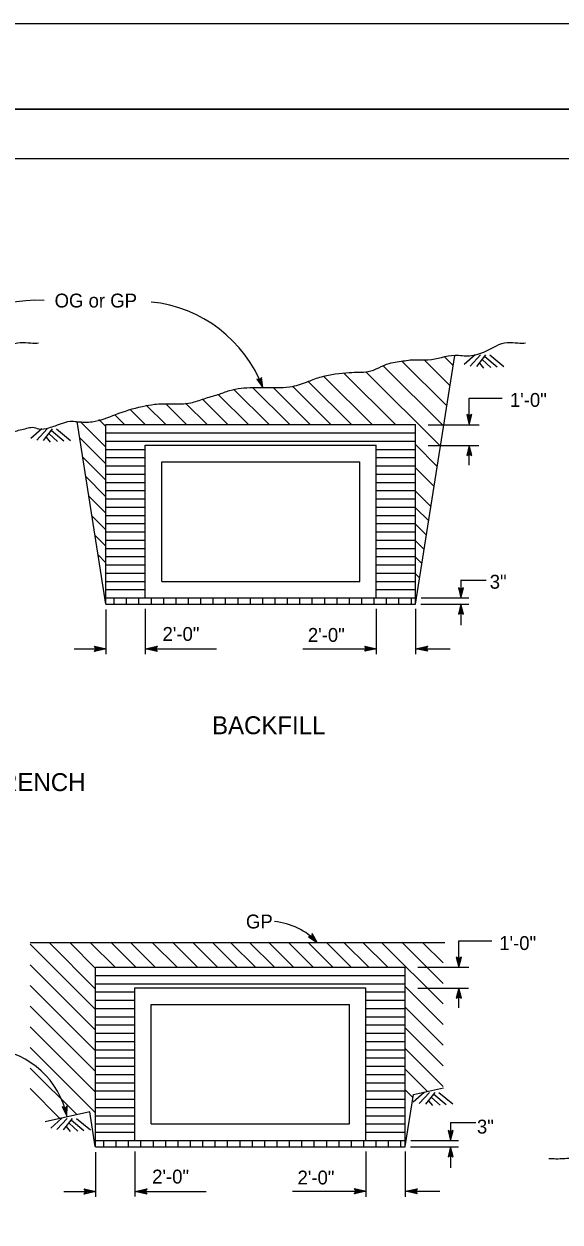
# Model space of a CAD drawing. Extents: x -893 to 867, y -474 to 712.
# Drawn here: x -545 to -275, y 107 to 712 of the extents above; entities that cross this region are included whole.
import ezdxf

# ---------------------------------------------------------------- set-up
doc = ezdxf.new("R2010")
doc.units = 0
for name, color, linetype in [('10 Sheet Format', 7, 'Continuous'), ('14 Ramp Anno', 7, 'Continuous'), ('21 Curb Gutter', 7, 'Continuous'), ('22 Misc Cnst Det', 7, 'Continuous'), ('41 ContourGrade', 7, 'Continuous'), ('46 Const Signing', 7, 'Continuous'), ('56 Stage 3 Anno', 7, 'Continuous'), ('57 Undefined', 7, 'Continuous')]:
    doc.layers.add(name, color=color, linetype=linetype)

msp = doc.modelspace()

# ---------------------------------------------------------------- linework, layer by layer
at = {"layer": '10 Sheet Format'}
for p, q in [((-863.45, 668.96), (836.55, 668.96)), ((-813.45, 643.96), (811.55, 643.96))]:
    msp.add_line(p, q, dxfattribs=at)
for points in [[(-893.45, -474.04), (866.55, -474.04), (866.55, 711.96), (-893.45, 711.96)], [(-863.45, -431.04), (836.55, -431.04), (836.55, 668.96), (-863.45, 668.96)]]:
    msp.add_lwpolyline(points, close=True, dxfattribs=at)
at = {"layer": '21 Curb Gutter'}
for p, q in [((-347.74, 418.99), (-327.86, 544.51)), ((-503.99, 418.99), (-518.58, 511.14)), ((-484.2, 499.2), (-367.53, 499.2)), ((-484.2, 422.11), (-484.2, 499.2)), ((-503.99, 422.11), (-347.74, 422.11)), ((-503.99, 418.99), (-347.74, 418.99)), ((-503.99, 418.99), (-410.24, 418.99)), ((-542.22, 248.08), (-332.88, 248.08)), ((-481.1, 156.41), (-481.1, 216.83)), ((-352.89, 145.01), (-348.72, 171.36)), ((-348.72, 171.36), (-333.59, 174.71)), ((-512.18, 162.62), (-534.6, 157.53)), ((-509.4, 145.08), (-512.18, 162.62)), ((-509.22, 148.08), (-352.97, 148.08)), ((-509.22, 144.95), (-352.97, 144.95)), ((-509.22, 144.95), (-415.47, 144.95))]:
    msp.add_line(p, q, dxfattribs=at)
for points in [[(-796.27, 506.1), (-793.17, 506.97), (-789.81, 507.75), (-786.98, 508.26), (-783.62, 507.49), (-778.72, 508.01), (-775.36, 509.04), (-766.85, 511.36), (-764.01, 511.1), (-756.79, 511.1), (-744.92, 514.71), (-731.5, 518.84), (-725.31, 519.87), (-717.05, 520.13), (-706.99, 520.65), (-700.28, 522.71), (-693.32, 524.78), (-687.38, 526.84), (-675.77, 528.39), (-668.55, 528.39), (-655.64, 528.91), (-647.65, 531.49), (-640.94, 533.81), (-627, 535.87), (-622.1, 536.13), (-617.46, 536.39), (-606.88, 540.51), (-602.75, 541.29), (-595.27, 542.32), (-587.27, 542.32), (-573.59, 544.64), (-566.37, 544.39), (-558.11, 546.71), (-547.28, 551.09), (-541.86, 550.84), (-537.99, 550.84)], [(-550.43, 506.1), (-547.33, 506.97), (-543.98, 507.75), (-541.14, 508.26), (-537.79, 507.49), (-532.88, 508.01), (-529.53, 509.04), (-521.02, 511.36), (-518.18, 511.1), (-510.95, 511.1), (-499.08, 514.71), (-485.67, 518.84), (-479.47, 519.87), (-471.22, 520.13), (-461.15, 520.65), (-454.45, 522.71), (-447.48, 524.78), (-441.55, 526.84), (-429.93, 528.39), (-422.71, 528.39), (-409.81, 528.91), (-401.81, 531.49), (-395.1, 533.81), (-381.17, 535.87), (-376.27, 536.13), (-371.62, 536.39), (-361.04, 540.51), (-356.92, 541.29), (-349.43, 542.32), (-341.43, 542.32), (-327.76, 544.64), (-320.54, 544.39), (-312.28, 546.71), (-301.44, 551.09), (-296.02, 550.84), (-292.15, 550.84)], [(-255.57, 140.81), (-257.36, 140.04), (-267.94, 139.05), (-276.88, 138.72), (-280.44, 138.85)]]:
    msp.add_spline(points, degree=3, dxfattribs=at)
at = {"layer": '22 Misc Cnst Det'}
for p, q in [((-333.5, 508.89), (-363.98, 539.37)), ((-331.89, 519.06), (-354.56, 541.73)), ((-330.27, 529.24), (-343.36, 542.32)), ((-333, 543.75), (-328.66, 539.41)), ((-369.58, 509.61), (-393.94, 533.98)), ((-357.79, 509.61), (-383.68, 535.5)), ((-335.11, 498.71), (-372.72, 536.33)), ((-421.66, 509.61), (-439.57, 527.53)), ((-411.24, 509.61), (-430.01, 528.38)), ((-400.83, 509.61), (-419.6, 528.39)), ((-390.41, 509.61), (-409.71, 528.91)), ((-380, 509.61), (-401.85, 531.47)), ((-452.91, 509.61), (-463.81, 520.51)), ((-442.49, 509.61), (-455.32, 522.44)), ((-432.08, 509.61), (-447.3, 524.83)), ((-494.58, 509.61), (-499.54, 514.58)), ((-484.16, 509.61), (-491.57, 517.02)), ((-473.75, 509.61), (-483.61, 519.47)), ((-463.33, 509.61), (-473.77, 520.05)), ((-503.99, 498.19), (-516.9, 511.1)), ((-503.99, 508.61), (-507.52, 512.14)), ((-503.99, 489.85), (-517.32, 503.19)), ((-503.99, 505.45), (-347.74, 505.45)), ((-503.99, 501.28), (-347.74, 501.28)), ((-503.99, 497.11), (-484.2, 497.11)), ((-367.53, 497.11), (-347.74, 497.11)), ((-336.72, 488.54), (-347.74, 499.56)), ((-503.99, 481.52), (-515.75, 493.29)), ((-503.99, 492.95), (-484.2, 492.95)), ((-367.53, 492.95), (-347.74, 492.95)), ((-503.99, 488.78), (-484.2, 488.78)), ((-503.99, 484.61), (-484.2, 484.61)), ((-367.53, 488.78), (-347.74, 488.78)), ((-367.53, 484.61), (-347.74, 484.61)), ((-338.33, 478.37), (-347.74, 487.77)), ((-503.99, 473.19), (-514.19, 483.39)), ((-503.99, 480.45), (-484.2, 480.45)), ((-367.53, 480.45), (-347.74, 480.45)), ((-503.99, 464.85), (-512.62, 473.49)), ((-503.99, 476.28), (-484.2, 476.28)), ((-503.99, 472.11), (-484.2, 472.11)), ((-367.53, 476.28), (-347.74, 476.28)), ((-367.53, 472.11), (-347.74, 472.11)), ((-339.94, 468.2), (-347.74, 475.99)), ((-503.99, 467.95), (-484.2, 467.95)), ((-367.53, 467.95), (-347.74, 467.95)), ((-341.08, 461), (-347.74, 467.65)), ((-503.99, 456.52), (-511.05, 463.59)), ((-503.99, 463.78), (-484.2, 463.78)), ((-367.53, 463.78), (-347.74, 463.78)), ((-503.99, 459.61), (-484.2, 459.61)), ((-503.99, 455.45), (-484.2, 455.45)), ((-367.53, 459.61), (-347.74, 459.61)), ((-367.53, 455.45), (-347.74, 455.45)), ((-342.22, 453.81), (-347.74, 459.32)), ((-503.99, 448.19), (-509.48, 453.68)), ((-503.99, 451.28), (-484.2, 451.28)), ((-367.53, 451.28), (-347.74, 451.28)), ((-343.36, 446.61), (-347.74, 450.99)), ((-503.99, 439.86), (-507.91, 443.78)), ((-503.99, 447.11), (-484.2, 447.11)), ((-503.99, 442.95), (-484.2, 442.95)), ((-367.53, 447.11), (-347.74, 447.11)), ((-367.53, 442.95), (-347.74, 442.95)), ((-344.5, 439.42), (-347.74, 442.65)), ((-503.99, 438.78), (-484.2, 438.78)), ((-367.53, 438.78), (-347.74, 438.78)), ((-503.99, 434.61), (-484.2, 434.61)), ((-503.99, 430.45), (-484.2, 430.45)), ((-367.53, 434.61), (-347.74, 434.61)), ((-367.53, 430.45), (-347.74, 430.45)), ((-345.65, 432.23), (-347.74, 434.32)), ((-503.99, 426.28), (-484.2, 426.28)), ((-367.53, 426.28), (-347.74, 426.28)), ((-499.82, 418.99), (-499.82, 422.11)), ((-493.57, 418.99), (-493.57, 422.11)), ((-487.32, 418.99), (-487.32, 422.11)), ((-481.07, 418.99), (-481.07, 422.11)), ((-474.82, 418.99), (-474.82, 422.11)), ((-468.57, 418.99), (-468.57, 422.11)), ((-462.32, 418.99), (-462.32, 422.11)), ((-456.07, 418.99), (-456.07, 422.11)), ((-449.82, 418.99), (-449.82, 422.11)), ((-443.57, 418.99), (-443.57, 422.11)), ((-437.32, 418.99), (-437.32, 422.11)), ((-431.07, 418.99), (-431.07, 422.11)), ((-424.82, 418.99), (-424.82, 422.11)), ((-418.57, 418.99), (-418.57, 422.11)), ((-412.32, 418.99), (-412.32, 422.11)), ((-406.07, 418.99), (-406.07, 422.11)), ((-399.82, 418.99), (-399.82, 422.11)), ((-393.57, 418.99), (-393.57, 422.11)), ((-387.32, 418.99), (-387.32, 422.11)), ((-381.07, 418.99), (-381.07, 422.11)), ((-374.82, 418.99), (-374.82, 422.11)), ((-368.57, 418.99), (-368.57, 422.11)), ((-362.32, 418.99), (-362.32, 422.11)), ((-356.07, 418.99), (-356.07, 422.11)), ((-349.82, 418.99), (-349.82, 422.11)), ((-509.22, 224.58), (-532.72, 248.08)), ((-509.22, 235), (-522.3, 248.08)), ((-499.39, 235.58), (-511.89, 248.08)), ((-489.09, 235.72), (-501.59, 248.22)), ((-479.07, 235.58), (-491.57, 248.08)), ((-468.08, 235.58), (-480.58, 248.08)), ((-457.93, 235.72), (-470.43, 248.22)), ((-447.63, 235.58), (-460.13, 248.08)), ((-437.75, 235.58), (-450.25, 248.08)), ((-428.57, 235.58), (-441.07, 248.08)), ((-418.97, 235.58), (-431.47, 248.08)), ((-409.51, 235.72), (-422.01, 248.22)), ((-399.35, 235.58), (-411.85, 248.08)), ((-389.61, 235.72), (-401.98, 248.08)), ((-380.15, 235.58), (-392.66, 248.08)), ((-371.53, 235.72), (-384.03, 248.22)), ((-361.93, 235.72), (-374.29, 248.08)), ((-333.77, 227.31), (-354.67, 248.22)), ((-509.22, 214.16), (-542.22, 247.16)), ((-333.77, 217.02), (-364.69, 247.94)), ((-333.77, 237.75), (-343.96, 247.94)), ((-509.22, 203.75), (-542.22, 236.75)), ((-509.22, 231.41), (-352.97, 231.41)), ((-509.22, 193.33), (-542.22, 226.33)), ((-509.22, 227.25), (-352.97, 227.25)), ((-333.77, 206.6), (-352.97, 225.8)), ((-509.22, 223.08), (-489.43, 223.08)), ((-509.22, 218.91), (-489.43, 218.91)), ((-372.76, 223.08), (-352.97, 223.08)), ((-372.76, 218.91), (-352.97, 218.91)), ((-509.22, 182.91), (-542.22, 215.91)), ((-509.22, 214.74), (-489.43, 214.74)), ((-372.76, 214.74), (-352.97, 214.74)), ((-333.77, 196.19), (-352.97, 215.38)), ((-509.22, 210.58), (-489.43, 210.58)), ((-509.22, 206.41), (-489.43, 206.41)), ((-372.76, 210.58), (-352.97, 210.58)), ((-372.76, 206.41), (-352.97, 206.41)), ((-509.22, 172.5), (-542.22, 205.5)), ((-509.22, 202.24), (-489.43, 202.24)), ((-372.76, 202.24), (-352.97, 202.24)), ((-333.77, 185.77), (-352.97, 204.97)), ((-509.22, 162.08), (-542.22, 195.08)), ((-509.22, 198.08), (-489.43, 198.08)), ((-509.22, 193.91), (-489.43, 193.91)), ((-372.76, 198.08), (-352.97, 198.08)), ((-372.76, 193.91), (-352.97, 193.91)), ((-333.77, 175.35), (-352.97, 194.55)), ((-509.22, 189.74), (-489.43, 189.74)), ((-372.76, 189.74), (-352.97, 189.74)), ((-518.7, 161.14), (-542.22, 184.66)), ((-509.22, 185.58), (-489.43, 185.58)), ((-372.76, 185.58), (-352.97, 185.58)), ((-341.74, 172.9), (-352.97, 184.14)), ((-509.22, 181.41), (-489.43, 181.41)), ((-509.22, 177.24), (-489.43, 177.24)), ((-372.76, 181.41), (-352.97, 181.41)), ((-372.76, 177.24), (-352.97, 177.24)), ((-527.19, 159.21), (-542.22, 174.25)), ((-509.22, 173.08), (-489.43, 173.08)), ((-372.76, 173.08), (-352.97, 173.08)), ((-348.85, 169.59), (-352.97, 173.72)), ((-509.22, 168.91), (-489.43, 168.91)), ((-509.22, 164.74), (-489.43, 164.74)), ((-372.76, 168.91), (-352.97, 168.91)), ((-372.76, 164.74), (-352.97, 164.74)), ((-509.22, 160.58), (-489.43, 160.58)), ((-372.76, 160.58), (-352.97, 160.58)), ((-509.22, 156.41), (-489.43, 156.41)), ((-509.22, 152.24), (-489.43, 152.24)), ((-372.76, 156.41), (-352.97, 156.41)), ((-372.76, 152.24), (-352.97, 152.24)), ((-505.05, 144.95), (-505.05, 148.08)), ((-498.8, 144.95), (-498.8, 148.08)), ((-492.55, 144.95), (-492.55, 148.08)), ((-486.3, 144.95), (-486.3, 148.08)), ((-480.05, 144.95), (-480.05, 148.08)), ((-473.8, 144.95), (-473.8, 148.08)), ((-467.55, 144.95), (-467.55, 148.08)), ((-461.3, 144.95), (-461.3, 148.08)), ((-455.05, 144.95), (-455.05, 148.08)), ((-448.8, 144.95), (-448.8, 148.08)), ((-442.55, 144.95), (-442.55, 148.08)), ((-436.3, 144.95), (-436.3, 148.08)), ((-430.05, 144.95), (-430.05, 148.08)), ((-423.8, 144.95), (-423.8, 148.08)), ((-417.55, 144.95), (-417.55, 148.08)), ((-411.3, 144.95), (-411.3, 148.08)), ((-405.05, 144.95), (-405.05, 148.08)), ((-398.8, 144.95), (-398.8, 148.08)), ((-392.55, 144.95), (-392.55, 148.08)), ((-386.3, 144.95), (-386.3, 148.08)), ((-380.05, 144.95), (-380.05, 148.08)), ((-373.8, 144.95), (-373.8, 148.08)), ((-367.55, 144.95), (-367.55, 148.08)), ((-361.3, 144.95), (-361.3, 148.08)), ((-355.05, 144.95), (-355.05, 148.08))]:
    msp.add_line(p, q, dxfattribs=at)
at = {"layer": '41 ContourGrade'}
for p, q in [((-503.99, 509.61), (-347.74, 509.61)), ((-503.99, 418.99), (-503.99, 509.61)), ((-347.74, 418.99), (-347.74, 509.61)), ((-367.53, 422.11), (-367.53, 499.2)), ((-475.86, 490.86), (-375.86, 490.86)), ((-475.86, 430.45), (-475.86, 490.86)), ((-375.86, 430.45), (-375.86, 490.86)), ((-475.86, 430.45), (-375.86, 430.45)), ((-509.22, 235.58), (-352.97, 235.58)), ((-509.22, 144.95), (-509.22, 235.58)), ((-352.97, 144.95), (-352.97, 235.58)), ((-489.43, 225.16), (-372.76, 225.16)), ((-489.43, 148.08), (-489.43, 225.16)), ((-372.76, 148.08), (-372.76, 225.16)), ((-481.1, 216.83), (-381.1, 216.83)), ((-381.1, 156.41), (-381.1, 216.83)), ((-481.1, 156.41), (-381.1, 156.41))]:
    msp.add_line(p, q, dxfattribs=at)
at = {"layer": '46 Const Signing'}
for p, q in [((-317.6, 544.85), (-323.17, 539.9)), ((-314.93, 544.81), (-320.1, 539.19)), ((-312.33, 544.81), (-316.92, 538.97)), ((-310.18, 544.79), (-303.14, 538.99)), ((-315.45, 540.65), (-313.44, 538.18)), ((-313.93, 542.33), (-309.63, 538.41)), ((-312.77, 543.94), (-306.48, 538.76)), ((-536.34, 507.51), (-541.91, 502.55)), ((-533.66, 507.47), (-538.83, 501.84)), ((-531.06, 507.47), (-535.65, 501.63)), ((-534.19, 503.3), (-532.18, 500.83)), ((-532.66, 504.98), (-528.37, 501.07)), ((-531.51, 506.59), (-525.22, 501.41)), ((-528.92, 507.44), (-521.88, 501.65)), ((-343.32, 172.36), (-348.89, 167.41)), ((-340.65, 172.32), (-345.82, 166.7)), ((-338.05, 172.32), (-342.64, 166.48)), ((-339.65, 169.84), (-335.35, 165.92)), ((-338.49, 171.45), (-332.2, 166.27)), ((-335.9, 172.3), (-328.86, 166.51)), ((-341.17, 168.16), (-339.16, 165.69)), ((-526.24, 159.3), (-531.8, 154.34)), ((-523.56, 159.26), (-528.73, 153.64)), ((-520.96, 159.26), (-525.55, 153.42)), ((-521.41, 158.39), (-515.12, 153.2)), ((-518.81, 159.24), (-511.77, 153.44)), ((-524.08, 155.09), (-522.07, 152.63)), ((-522.56, 156.78), (-518.26, 152.86))]:
    msp.add_line(p, q, dxfattribs=at)
at = {"layer": '56 Stage 3 Anno'}
for p, q in [((-320.63, 510.97), (-320.63, 522.93)), ((-320.63, 522.93), (-304.01, 522.93)), ((-341.33, 509.58), (-315.65, 509.58)), ((-341.33, 499), (-315.81, 499)), ((-320.63, 489.12), (-320.63, 499)), ((-324.79, 431.18), (-324.79, 422.1)), ((-324.79, 431.13), (-312.07, 431.13)), ((-345.06, 418.94), (-320.79, 418.94)), ((-344.85, 422.1), (-320.79, 422.1)), ((-324.79, 418.94), (-324.79, 408.34)), ((-504.02, 416.29), (-504.02, 393.64)), ((-484.19, 416.58), (-484.19, 393.76)), ((-367.52, 416.62), (-367.52, 393.73)), ((-347.7, 416.57), (-347.7, 393.73)), ((-519.98, 396.37), (-503.85, 396.37)), ((-484.07, 396.37), (-448.23, 396.37)), ((-404.58, 396.46), (-367.34, 396.46)), ((-347.56, 396.46), (-330.25, 396.46)), ((-325.86, 236.93), (-325.86, 248.9)), ((-325.86, 248.9), (-309.25, 248.9)), ((-346.56, 235.54), (-320.88, 235.54)), ((-346.56, 224.97), (-321.05, 224.97)), ((-325.86, 215.09), (-325.86, 224.97)), ((-330.03, 157.14), (-330.03, 148.07)), ((-330.02, 157.1), (-317.31, 157.1)), ((-350.09, 148.07), (-326.03, 148.07)), ((-509.26, 142.26), (-509.26, 119.61)), ((-489.42, 142.54), (-489.42, 119.72)), ((-372.75, 142.59), (-372.75, 119.7)), ((-352.93, 142.54), (-352.93, 119.7)), ((-350.3, 144.91), (-326.03, 144.91)), ((-330.03, 144.91), (-330.03, 134.3)), ((-525.21, 122.34), (-509.08, 122.34)), ((-489.3, 122.34), (-453.47, 122.34)), ((-409.81, 122.43), (-372.57, 122.43)), ((-352.79, 122.43), (-335.49, 122.43))]:
    msp.add_line(p, q, dxfattribs=at)
for points in [[(-424.76, 528.31), (-425.53, 533.47), (-426.38, 532.21), (-427.87, 532.5), (-424.76, 528.31)], [(-425.1, 529.14), (-425.66, 532.88), (-426.28, 531.96), (-427.36, 532.17), (-425.1, 529.14)], [(-425.39, 529.83), (-425.77, 532.38), (-426.19, 531.76), (-426.93, 531.9), (-425.39, 529.83)], [(-425.63, 530.41), (-425.86, 531.98), (-426.12, 531.59), (-426.58, 531.68), (-425.63, 530.41)], [(-425.79, 530.38), (-425.96, 531.54), (-426.05, 531.41), (-426.2, 531.44), (-425.5, 530.51)], [(-320.63, 509.58), (-319.36, 514.64), (-320.63, 513.8), (-321.9, 514.64), (-320.63, 509.58)], [(-320.63, 510.48), (-319.71, 514.15), (-320.63, 513.53), (-321.55, 514.15), (-320.63, 510.48)], [(-320.63, 511.23), (-320, 513.73), (-320.63, 513.31), (-321.26, 513.73), (-320.63, 511.23)], [(-320.63, 511.85), (-320.24, 513.39), (-320.63, 513.14), (-321.02, 513.39), (-320.63, 511.85)], [(-320.79, 511.89), (-320.5, 513.02), (-320.63, 512.94), (-320.76, 513.02), (-320.47, 511.89)], [(-320.63, 499), (-321.9, 493.94), (-320.63, 494.78), (-319.36, 493.94), (-320.63, 499)], [(-320.63, 498.1), (-321.55, 494.43), (-320.63, 495.05), (-319.71, 494.43), (-320.63, 498.1)], [(-320.63, 497.35), (-321.26, 494.85), (-320.63, 495.27), (-320, 494.85), (-320.63, 497.35)], [(-320.63, 496.73), (-321.02, 495.19), (-320.63, 495.45), (-320.24, 495.19), (-320.63, 496.73)], [(-320.47, 496.69), (-320.76, 495.56), (-320.63, 495.64), (-320.5, 495.56), (-320.79, 496.69)], [(-324.79, 422.1), (-323.53, 427.16), (-324.79, 426.32), (-326.06, 427.16), (-324.79, 422.1)], [(-324.79, 423), (-323.87, 426.67), (-324.79, 426.06), (-325.71, 426.67), (-324.79, 423)], [(-324.79, 423.75), (-324.16, 426.25), (-324.79, 425.84), (-325.42, 426.25), (-324.79, 423.75)], [(-324.79, 424.38), (-324.4, 425.91), (-324.79, 425.66), (-325.18, 425.91), (-324.79, 424.38)], [(-324.95, 424.42), (-324.66, 425.55), (-324.79, 425.47), (-324.92, 425.55), (-324.64, 424.42)], [(-324.79, 418.94), (-326.06, 413.88), (-324.79, 414.72), (-323.53, 413.88), (-324.79, 418.94)], [(-324.79, 418.04), (-325.71, 414.37), (-324.79, 414.98), (-323.87, 414.37), (-324.79, 418.04)], [(-324.79, 417.29), (-325.42, 414.79), (-324.79, 415.21), (-324.16, 414.79), (-324.79, 417.29)], [(-324.79, 416.67), (-325.18, 415.13), (-324.79, 415.38), (-324.4, 415.13), (-324.79, 416.67)], [(-324.64, 416.63), (-324.92, 415.49), (-324.79, 415.58), (-324.66, 415.49), (-324.95, 416.63)], [(-397.34, 248.05), (-399.88, 252.61), (-400.23, 251.13), (-401.73, 250.88), (-397.34, 248.05)], [(-397.96, 248.71), (-399.8, 252.01), (-400.05, 250.94), (-401.14, 250.75), (-397.96, 248.71)], [(-398.47, 249.26), (-399.73, 251.51), (-399.9, 250.78), (-400.64, 250.65), (-398.47, 249.26)], [(-398.9, 249.71), (-399.67, 251.1), (-399.78, 250.65), (-400.24, 250.56), (-398.9, 249.71)], [(-399.04, 249.63), (-399.61, 250.65), (-399.65, 250.5), (-399.8, 250.48), (-398.81, 249.85)], [(-325.86, 235.54), (-324.59, 240.6), (-325.86, 239.76), (-327.13, 240.6), (-325.86, 235.54)], [(-325.86, 236.44), (-324.94, 240.11), (-325.86, 239.5), (-326.78, 240.11), (-325.86, 236.44)], [(-325.86, 237.19), (-325.23, 239.69), (-325.86, 239.28), (-326.49, 239.69), (-325.86, 237.19)], [(-325.86, 237.82), (-325.47, 239.35), (-325.86, 239.1), (-326.25, 239.35), (-325.86, 237.82)], [(-326.02, 237.86), (-325.73, 238.99), (-325.86, 238.9), (-325.99, 238.99), (-325.7, 237.86)], [(-325.86, 224.97), (-327.13, 219.91), (-325.86, 220.75), (-324.59, 219.91), (-325.86, 224.97)], [(-325.86, 224.07), (-326.78, 220.4), (-325.86, 221.01), (-324.94, 220.4), (-325.86, 224.07)], [(-325.86, 223.32), (-326.49, 220.82), (-325.86, 221.23), (-325.23, 220.82), (-325.86, 223.32)], [(-325.86, 222.69), (-326.25, 221.16), (-325.86, 221.41), (-325.47, 221.16), (-325.86, 222.69)], [(-325.7, 222.65), (-325.99, 221.52), (-325.86, 221.6), (-325.73, 221.52), (-326.02, 222.65)], [(-523.79, 160.34), (-523.57, 165.56), (-524.64, 164.48), (-526.05, 165.04), (-523.79, 160.34)], [(-523.97, 161.23), (-523.81, 165.01), (-524.59, 164.22), (-525.61, 164.63), (-523.97, 161.23)], [(-524.12, 161.96), (-524.01, 164.54), (-524.54, 164), (-525.24, 164.28), (-524.12, 161.96)], [(-524.25, 162.57), (-524.18, 164.16), (-524.51, 163.83), (-524.94, 164), (-524.25, 162.57)], [(-524.41, 162.58), (-524.36, 163.75), (-524.47, 163.64), (-524.61, 163.69), (-524.1, 162.64)], [(-330.03, 148.07), (-328.76, 153.13), (-330.03, 152.29), (-331.29, 153.13), (-330.03, 148.07)], [(-330.03, 148.96), (-329.11, 152.64), (-330.03, 152.02), (-330.95, 152.64), (-330.03, 148.96)], [(-330.03, 149.72), (-329.4, 152.22), (-330.03, 151.8), (-330.65, 152.22), (-330.03, 149.72)], [(-330.03, 150.34), (-329.64, 151.88), (-330.03, 151.62), (-330.42, 151.88), (-330.03, 150.34)], [(-330.18, 150.38), (-329.9, 151.51), (-330.03, 151.43), (-330.15, 151.51), (-329.87, 150.38)], [(-330.03, 144.91), (-331.29, 139.84), (-330.03, 140.68), (-328.76, 139.84), (-330.03, 144.91)], [(-330.03, 144.01), (-330.95, 140.34), (-330.03, 140.95), (-329.11, 140.34), (-330.03, 144.01)], [(-330.03, 143.25), (-330.65, 140.75), (-330.03, 141.17), (-329.4, 140.75), (-330.03, 143.25)], [(-330.03, 142.63), (-330.42, 141.1), (-330.03, 141.35), (-329.64, 141.1), (-330.03, 142.63)], [(-329.87, 142.59), (-330.15, 141.46), (-330.03, 141.54), (-329.9, 141.46), (-330.18, 142.59)]]:
    msp.add_lwpolyline(points, dxfattribs=at)
for points in [[(-509.75, 397.69), (-503.85, 396.37), (-509.75, 395.06), (-509.54, 395.41), (-505.21, 396.37), (-509.54, 397.34), (-509.33, 396.99), (-506.56, 396.38), (-509.33, 395.76), (-509.12, 396.11), (-507.92, 396.38), (-509.13, 396.65), (-508.96, 396.37), (-509.75, 395.06), (-508.96, 396.37)], [(-478.16, 395.06), (-484.07, 396.37), (-478.16, 397.68), (-478.37, 397.33), (-482.7, 396.38), (-478.37, 395.4), (-478.58, 395.75), (-481.35, 396.37), (-478.58, 396.99), (-478.79, 396.64), (-479.99, 396.37), (-478.79, 396.1), (-478.95, 396.37), (-478.16, 397.68), (-478.95, 396.37)], [(-373.24, 397.78), (-367.34, 396.46), (-373.24, 395.16), (-373.03, 395.5), (-368.71, 396.46), (-373.04, 397.43), (-372.83, 397.09), (-370.06, 396.47), (-372.82, 395.85), (-372.61, 396.2), (-371.42, 396.47), (-372.62, 396.74), (-372.46, 396.46), (-373.24, 395.16), (-372.46, 396.46)], [(-341.66, 395.15), (-347.56, 396.46), (-341.65, 397.77), (-341.86, 397.42), (-346.19, 396.47), (-341.86, 395.5), (-342.07, 395.84), (-344.84, 396.46), (-342.07, 397.08), (-342.29, 396.73), (-343.48, 396.46), (-342.28, 396.19), (-342.44, 396.46), (-341.65, 397.77), (-342.44, 396.46)], [(-514.98, 123.66), (-509.08, 122.34), (-514.98, 121.03), (-514.77, 121.38), (-510.45, 122.33), (-514.77, 123.31), (-514.57, 122.96), (-511.8, 122.34), (-514.56, 121.73), (-514.35, 122.07), (-513.16, 122.34), (-514.36, 122.61), (-514.2, 122.34), (-514.98, 121.03), (-514.2, 122.34)], [(-483.39, 121.02), (-489.3, 122.34), (-483.39, 123.65), (-483.6, 123.3), (-487.93, 122.34), (-483.6, 121.37), (-483.81, 121.72), (-486.58, 122.33), (-483.81, 122.95), (-484.02, 122.6), (-485.22, 122.33), (-484.02, 122.07), (-484.18, 122.34), (-483.39, 123.65), (-484.18, 122.34)], [(-378.48, 123.75), (-372.57, 122.43), (-378.48, 121.12), (-378.27, 121.47), (-373.94, 122.42), (-378.27, 123.4), (-378.06, 123.05), (-375.29, 122.43), (-378.06, 121.82), (-377.85, 122.17), (-376.65, 122.43), (-377.85, 122.7), (-377.69, 122.43), (-378.48, 121.12), (-377.69, 122.43)], [(-346.89, 121.11), (-352.79, 122.43), (-346.89, 123.74), (-347.1, 123.39), (-351.42, 122.43), (-347.1, 121.46), (-347.3, 121.81), (-350.07, 122.43), (-347.31, 123.04), (-347.52, 122.69), (-348.71, 122.42), (-347.51, 122.16), (-347.67, 122.43), (-346.89, 123.74), (-347.67, 122.43)]]:
    msp.add_lwpolyline(points, close=True, dxfattribs=at)
for centre, radius, start, end in [((-538.58, 498.29), 74.13, 87.40386, 144.00994), ((-487.87, 504.36), 67.5, 20.78283, 84.27226), ((-421.81, 225.43), 33.32, 42.75194, 84.91775), ((-565.46, 151.98), 42.51, 11.3455, 83.47134)]:
    msp.add_arc(centre, radius, start, end, dxfattribs=at)

# ---------------------------------------------------------------- texts
at = {"layer": '14 Ramp Anno'}
for s, p in [('BACKFILL', (-450.42, 353.25)), ('IN TRENCH', (-580.25, 324.53))]:
    msp.add_text(s, height=9.055, dxfattribs=at).set_placement(p)
at = {"layer": '57 Undefined'}
for s, p in [('OG or GP', (-529.92, 568.76)), ('1\'-0"', (-300.09, 518.58)), ('3"', (-310.26, 426.75)), ('2\'-0"', (-475.44, 400.39)), ('2\'-0"', (-402.07, 399.9)), ('GP', (-433.32, 255.16)), ('1\'-0"', (-305.47, 244.27)), ('3"', (-316.72, 151.58)), ('2\'-0"', (-480.67, 126.35)), ('2\'-0"', (-407.3, 125.87))]:
    msp.add_text(s, height=7, dxfattribs=at).set_placement(p)

doc.saveas('drawing.dxf')
